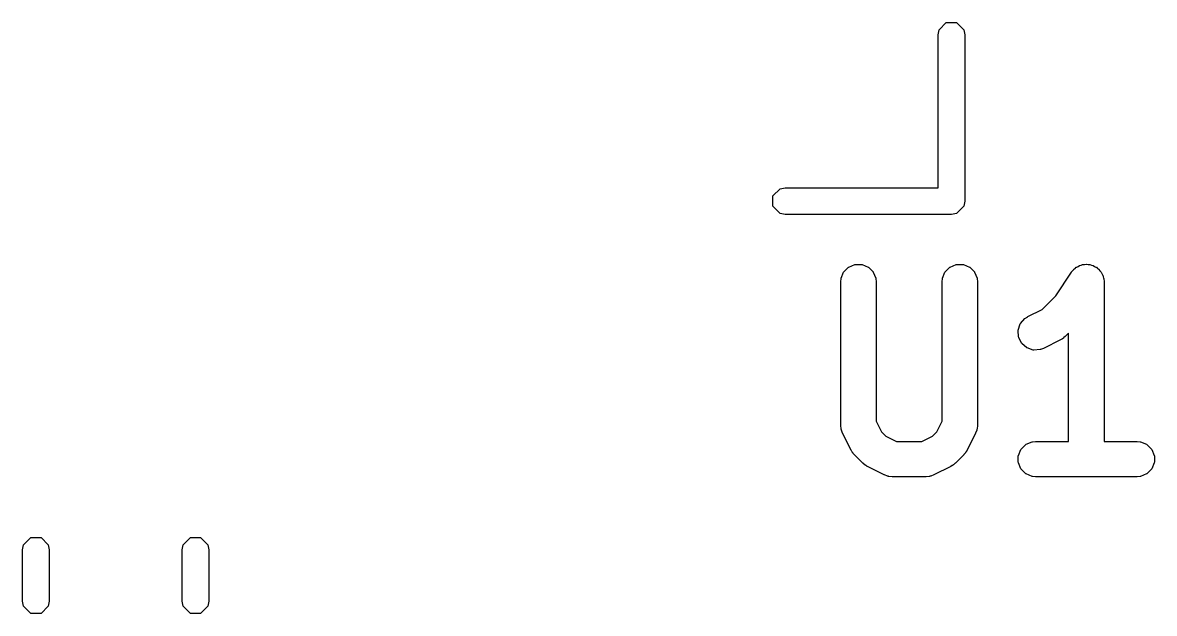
# Model space of a CAD drawing. Extents: x 125.7 to 173.8, y -124.1 to -88.3.
# Drawn here: x 152.72 to 157.83, y -102.76 to -100.09 of the extents above; entities that cross this region are included whole.
import ezdxf

# ---------------------------------------------------------------- set-up
doc = ezdxf.new("R2010")
doc.units = 0
doc.layers.add('BLACK', color=7, linetype='CONTINUOUS')

msp = doc.modelspace()

# ---------------------------------------------------------------- linework, layer by layer
at = {"layer": 'BLACK', "linetype": 'CONTINUOUS'}
for p, q in [((156.85, -100.1475), (156.854567, -100.124539)), ((156.854567, -100.124539), (156.887039, -100.092067)), ((156.887039, -100.092067), (156.932961, -100.092067)), ((156.932961, -100.092067), (156.965433, -100.124539)), ((156.965433, -100.124539), (156.97, -100.1475)), ((156.85, -100.8375), (156.85, -100.1475)), ((156.97, -100.1475), (156.97, -100.8975)), ((156.104567, -100.874539), (156.137039, -100.842067)), ((156.137039, -100.842067), (156.16, -100.8375)), ((156.16, -100.8375), (156.85, -100.8375)), ((156.104567, -100.920461), (156.104567, -100.874539)), ((156.137039, -100.952933), (156.104567, -100.920461)), ((156.965433, -100.920461), (156.932961, -100.952933)), ((156.97, -100.8975), (156.965433, -100.920461)), ((156.16, -100.9575), (156.137039, -100.952933)), ((156.91, -100.9575), (156.16, -100.9575)), ((156.932961, -100.952933), (156.91, -100.9575)), ((156.42458, -101.217091), (156.445272, -101.196399)), ((156.445272, -101.196399), (156.446895, -101.195316)), ((156.446895, -101.195316), (156.473931, -101.184117)), ((156.473931, -101.184117), (156.475844, -101.183736)), ((156.475844, -101.183736), (156.505108, -101.183736)), ((156.505108, -101.183736), (156.507021, -101.184117)), ((156.507021, -101.184117), (156.534057, -101.195316)), ((156.534057, -101.195316), (156.53568, -101.196399)), ((156.53568, -101.196399), (156.556372, -101.217091)), ((156.881723, -101.217091), (156.902415, -101.196399)), ((156.902415, -101.196399), (156.904038, -101.195316)), ((156.904038, -101.195316), (156.931074, -101.184117)), ((156.931074, -101.184117), (156.932987, -101.183736)), ((156.932987, -101.183736), (156.962251, -101.183736)), ((156.962251, -101.183736), (156.964164, -101.184117)), ((156.964164, -101.184117), (156.9912, -101.195316)), ((156.9912, -101.195316), (156.992823, -101.196399)), ((156.992823, -101.196399), (157.013515, -101.217091)), ((157.463176, -101.205163), (157.468939, -101.201302)), ((157.468939, -101.201302), (157.473844, -101.196399)), ((157.473844, -101.196399), (157.475465, -101.195316)), ((157.475465, -101.195316), (157.481794, -101.192693)), ((157.481794, -101.192693), (157.487492, -101.188879)), ((157.487492, -101.188879), (157.489293, -101.188131)), ((157.489293, -101.188131), (157.496091, -101.18677)), ((157.496091, -101.18677), (157.502502, -101.184116)), ((157.502502, -101.184116), (157.504415, -101.183736)), ((157.504415, -101.183736), (157.511268, -101.183736)), ((157.511268, -101.183736), (157.517988, -101.182392)), ((157.517988, -101.182392), (157.519939, -101.18239)), ((157.519939, -101.18239), (157.526743, -101.183736)), ((157.526743, -101.183736), (157.533679, -101.183736)), ((157.533679, -101.183736), (157.535592, -101.184116)), ((157.535592, -101.184116), (157.541924, -101.186738)), ((157.541924, -101.186738), (157.548647, -101.188069)), ((157.548647, -101.188069), (157.55045, -101.188814)), ((157.55045, -101.188814), (157.556222, -101.192662)), ((157.556222, -101.192662), (157.562628, -101.195316)), ((157.562628, -101.195316), (157.564251, -101.196399)), ((157.564251, -101.196399), (157.569098, -101.201246)), ((157.569098, -101.201246), (157.574799, -101.205047)), ((156.4105, -101.261805), (156.411941, -101.247173)), ((156.411941, -101.247173), (156.412298, -101.24575)), ((156.412298, -101.24575), (156.423497, -101.218714)), ((156.423497, -101.218714), (156.42458, -101.217091)), ((156.556372, -101.217091), (156.557455, -101.218714)), ((156.557455, -101.218714), (156.568654, -101.24575)), ((156.568654, -101.24575), (156.569011, -101.247173)), ((156.569011, -101.247173), (156.570452, -101.261805)), ((156.867643, -101.261805), (156.869084, -101.247173)), ((156.869084, -101.247173), (156.869441, -101.24575)), ((156.869441, -101.24575), (156.88064, -101.218714)), ((156.88064, -101.218714), (156.881723, -101.217091)), ((157.013515, -101.217091), (157.014598, -101.218714)), ((157.014598, -101.218714), (157.025797, -101.24575)), ((157.025797, -101.24575), (157.026154, -101.247173)), ((157.026154, -101.247173), (157.027595, -101.261805)), ((157.380686, -101.325611), (157.452483, -101.217918)), ((157.452483, -101.217918), (157.452721, -101.217591)), ((157.452721, -101.217591), (157.452755, -101.217548)), ((157.452755, -101.217548), (157.452802, -101.217585)), ((157.452802, -101.217585), (157.452904, -101.217435)), ((157.45287, -101.217407), (157.462091, -101.206149)), ((157.452904, -101.217435), (157.45287, -101.217407)), ((157.462091, -101.206149), (157.463176, -101.205163)), ((157.574799, -101.205047), (157.57618, -101.206425)), ((157.57618, -101.206425), (157.580037, -101.212185)), ((157.580037, -101.212185), (157.584943, -101.217091)), ((157.584943, -101.217091), (157.586026, -101.218714)), ((157.586026, -101.218714), (157.588648, -101.225045)), ((157.588648, -101.225045), (157.592462, -101.23074)), ((157.592462, -101.23074), (157.593211, -101.232541)), ((157.593211, -101.232541), (157.594571, -101.239344)), ((157.594571, -101.239344), (157.597225, -101.24575)), ((157.597225, -101.24575), (157.597582, -101.247173)), ((157.597582, -101.247173), (157.599007, -101.261651)), ((156.410476, -101.262295), (156.4105, -101.261805)), ((156.410476, -101.909914), (156.410476, -101.262295)), ((156.570452, -101.261805), (156.570476, -101.262295)), ((156.570476, -101.262295), (156.570476, -101.891029)), ((156.867619, -101.262295), (156.867643, -101.261805)), ((156.867619, -101.891027), (156.867619, -101.262295)), ((157.027595, -101.261805), (157.027619, -101.262295)), ((157.027619, -101.262295), (157.027619, -101.909914)), ((157.598933, -101.261658), (157.598932, -101.261688)), ((157.598932, -101.261688), (157.599009, -101.26168)), ((157.599007, -101.261651), (157.598933, -101.261658)), ((157.599009, -101.26168), (157.599015, -101.261733)), ((157.599015, -101.261733), (157.599047, -101.262295)), ((157.599047, -101.262295), (157.599047, -101.982295)), ((157.319273, -101.387023), (157.380686, -101.325611)), ((157.254698, -101.419312), (157.319273, -101.387023)), ((157.211321, -101.479904), (157.220575, -101.452143)), ((157.220575, -101.452143), (157.221541, -101.450448)), ((157.221541, -101.450448), (157.240714, -101.42834)), ((157.240714, -101.42834), (157.241828, -101.427384)), ((157.241828, -101.427384), (157.254271, -101.419552)), ((157.254271, -101.419552), (157.254698, -101.419312)), ((157.211077, -101.481839), (157.211321, -101.479904)), ((157.213151, -101.511029), (157.211077, -101.481839)), ((157.423235, -101.509339), (157.422871, -101.509669)), ((157.439047, -101.493526), (157.423235, -101.509339)), ((157.439047, -101.982295), (157.439047, -101.493526)), ((157.213666, -101.512911), (157.213151, -101.511029)), ((157.226753, -101.539086), (157.213666, -101.512911)), ((157.227949, -101.540627), (157.226753, -101.539086)), ((157.250057, -101.5598), (157.227949, -101.540627)), ((157.251752, -101.560766), (157.250057, -101.5598)), ((157.402443, -101.524325), (157.326252, -101.56242)), ((157.402871, -101.524084), (157.402443, -101.524325)), ((157.408807, -101.520346), (157.402871, -101.524084)), ((157.410247, -101.519751), (157.408807, -101.520346)), ((157.411508, -101.518994), (157.410247, -101.519751)), ((157.413317, -101.517507), (157.411508, -101.518994)), ((157.415311, -101.516254), (157.413317, -101.517507)), ((157.416429, -101.515295), (157.415311, -101.516254)), ((157.417449, -101.514117), (157.416429, -101.515295)), ((157.422871, -101.509669), (157.417449, -101.514117)), ((157.279513, -101.57002), (157.251752, -101.560766)), ((157.281448, -101.570264), (157.279513, -101.57002)), ((157.310638, -101.56819), (157.281448, -101.570264)), ((157.312071, -101.567873), (157.310638, -101.56819)), ((157.325803, -101.562618), (157.312071, -101.567873)), ((157.326252, -101.56242), (157.325803, -101.562618)), ((156.4105, -101.910404), (156.410476, -101.909914)), ((156.411941, -101.925036), (156.4105, -101.910404)), ((156.570476, -101.891029), (156.594319, -101.938715)), ((156.843775, -101.938713), (156.867619, -101.891027)), ((157.027595, -101.910404), (157.026154, -101.925036)), ((157.027619, -101.909914), (157.027595, -101.910404)), ((156.412298, -101.926459), (156.411941, -101.925036)), ((156.413018, -101.928198), (156.412298, -101.926459)), ((156.413152, -101.930077), (156.413018, -101.928198)), ((156.413469, -101.93151), (156.413152, -101.930077)), ((156.418724, -101.945242), (156.413469, -101.93151)), ((156.418922, -101.945691), (156.418724, -101.945242)), ((156.457017, -102.021881), (156.418922, -101.945691)), ((156.594319, -101.938715), (156.614055, -101.958452)), ((156.614055, -101.958452), (156.661742, -101.982295)), ((156.776353, -101.982295), (156.824035, -101.958453)), ((156.824035, -101.958453), (156.843775, -101.938713)), ((157.019172, -101.945692), (156.981077, -102.021882)), ((157.01937, -101.945243), (157.019172, -101.945692)), ((157.024625, -101.931511), (157.01937, -101.945243)), ((157.024943, -101.930077), (157.024625, -101.931511)), ((157.025075, -101.9282), (157.024943, -101.930077)), ((157.025797, -101.926461), (157.025075, -101.9282)), ((157.026154, -101.925036), (157.025797, -101.926461)), ((156.661742, -101.982295), (156.776353, -101.982295)), ((157.212297, -102.04575), (157.223496, -102.018714)), ((157.223496, -102.018714), (157.224579, -102.017091)), ((157.224579, -102.017091), (157.245271, -101.996399)), ((157.245271, -101.996399), (157.246894, -101.995316)), ((157.246894, -101.995316), (157.27393, -101.984117)), ((157.27393, -101.984117), (157.275353, -101.98376)), ((157.275353, -101.98376), (157.289985, -101.982319)), ((157.289985, -101.982319), (157.290475, -101.982295)), ((157.290475, -101.982295), (157.439047, -101.982295)), ((157.599047, -101.982295), (157.747618, -101.982295)), ((157.747618, -101.982295), (157.748108, -101.982319)), ((157.748108, -101.982319), (157.76274, -101.98376)), ((157.76274, -101.98376), (157.764163, -101.984117)), ((157.764163, -101.984117), (157.791199, -101.995316)), ((157.791199, -101.995316), (157.792822, -101.996399)), ((157.792822, -101.996399), (157.813514, -102.017091)), ((157.813514, -102.017091), (157.814597, -102.018714)), ((157.814597, -102.018714), (157.825796, -102.04575)), ((156.457257, -102.022309), (156.457017, -102.021881)), ((156.460997, -102.028252), (156.457257, -102.022309)), ((156.461591, -102.029684), (156.460997, -102.028252)), ((156.462345, -102.030943), (156.461591, -102.029684)), ((156.463835, -102.032759), (156.462345, -102.030943)), ((156.46509, -102.034752), (156.463835, -102.032759)), ((156.466045, -102.035866), (156.46509, -102.034752)), ((156.467225, -102.036889), (156.466045, -102.035866)), ((156.471672, -102.042308), (156.467225, -102.036889)), ((156.472001, -102.042671), (156.471672, -102.042308)), ((156.510096, -102.080767), (156.472001, -102.042671)), ((156.966093, -102.042671), (156.927998, -102.080767)), ((156.966422, -102.042308), (156.966093, -102.042671)), ((156.970873, -102.036883), (156.966422, -102.042308)), ((156.972047, -102.035866), (156.970873, -102.036883)), ((156.973004, -102.034751), (156.972047, -102.035866)), ((156.974256, -102.03276), (156.973004, -102.034751)), ((156.975748, -102.030944), (156.974256, -102.03276)), ((156.976504, -102.029684), (156.975748, -102.030944)), ((156.977101, -102.028241), (156.976504, -102.029684)), ((156.980836, -102.02231), (156.977101, -102.028241)), ((156.981077, -102.021882), (156.980836, -102.02231)), ((157.211916, -102.047663), (157.212297, -102.04575)), ((157.211916, -102.076927), (157.211916, -102.047663)), ((157.825796, -102.04575), (157.826177, -102.047663)), ((157.826177, -102.047663), (157.826177, -102.076927)), ((156.51046, -102.081097), (156.510096, -102.080767)), ((156.51588, -102.085545), (156.51046, -102.081097)), ((156.516904, -102.086726), (156.51588, -102.085545)), ((156.518019, -102.087682), (156.516904, -102.086726)), ((156.520008, -102.088934), (156.518019, -102.087682)), ((156.521825, -102.090425), (156.520008, -102.088934)), ((156.523084, -102.091179), (156.521825, -102.090425)), ((156.524518, -102.091773), (156.523084, -102.091179)), ((156.530462, -102.095514), (156.524518, -102.091773)), ((156.530889, -102.095754), (156.530462, -102.095514)), ((156.60708, -102.133849), (156.530889, -102.095754)), ((156.907205, -102.095754), (156.831015, -102.133849)), ((156.907633, -102.095513), (156.907205, -102.095754)), ((156.913569, -102.091775), (156.907633, -102.095513)), ((156.915009, -102.09118), (156.913569, -102.091775)), ((156.916269, -102.090424), (156.915009, -102.09118)), ((156.918079, -102.088937), (156.916269, -102.090424)), ((156.920075, -102.087682), (156.918079, -102.088937)), ((156.92119, -102.086725), (156.920075, -102.087682)), ((156.922211, -102.085546), (156.92119, -102.086725)), ((156.927634, -102.081097), (156.922211, -102.085546)), ((156.927998, -102.080767), (156.927634, -102.081097)), ((157.212297, -102.07884), (157.211916, -102.076927)), ((157.223496, -102.105876), (157.212297, -102.07884)), ((157.224579, -102.107499), (157.223496, -102.105876)), ((157.245271, -102.128191), (157.224579, -102.107499)), ((157.813514, -102.107499), (157.792822, -102.128191)), ((157.814597, -102.105876), (157.813514, -102.107499)), ((157.825796, -102.07884), (157.814597, -102.105876)), ((157.826177, -102.076927), (157.825796, -102.07884)), ((156.607529, -102.134047), (156.60708, -102.133849)), ((156.621261, -102.139302), (156.607529, -102.134047)), ((156.622695, -102.13962), (156.621261, -102.139302)), ((156.624573, -102.139752), (156.622695, -102.13962)), ((156.626311, -102.140473), (156.624573, -102.139752)), ((156.627735, -102.14083), (156.626311, -102.140473)), ((156.642367, -102.142271), (156.627735, -102.14083)), ((156.642857, -102.142295), (156.642367, -102.142271)), ((156.795238, -102.142295), (156.642857, -102.142295)), ((156.795728, -102.142271), (156.795238, -102.142295)), ((156.81036, -102.14083), (156.795728, -102.142271)), ((156.811785, -102.140473), (156.81036, -102.14083)), ((156.813522, -102.139752), (156.811785, -102.140473)), ((156.8154, -102.13962), (156.813522, -102.139752)), ((156.816834, -102.139302), (156.8154, -102.13962)), ((156.830566, -102.134047), (156.816834, -102.139302)), ((156.831015, -102.133849), (156.830566, -102.134047)), ((157.246894, -102.129274), (157.245271, -102.128191)), ((157.27393, -102.140473), (157.246894, -102.129274)), ((157.275353, -102.14083), (157.27393, -102.140473)), ((157.289985, -102.142271), (157.275353, -102.14083)), ((157.290475, -102.142295), (157.289985, -102.142271)), ((157.747618, -102.142295), (157.290475, -102.142295)), ((157.748108, -102.142271), (157.747618, -102.142295)), ((157.76274, -102.14083), (157.748108, -102.142271)), ((157.764163, -102.140473), (157.76274, -102.14083)), ((157.791199, -102.129274), (157.764163, -102.140473)), ((157.792822, -102.128191), (157.791199, -102.129274)), ((152.722067, -102.448704), (152.754539, -102.416232)), ((152.754539, -102.416232), (152.800461, -102.416232)), ((152.800461, -102.416232), (152.832933, -102.448704)), ((153.442067, -102.448704), (153.474539, -102.416232)), ((153.474539, -102.416232), (153.520461, -102.416232)), ((153.520461, -102.416232), (153.552933, -102.448704)), ((152.7175, -102.471665), (152.722067, -102.448704)), ((152.7175, -102.703335), (152.7175, -102.471665)), ((152.832933, -102.448704), (152.8375, -102.471665)), ((152.8375, -102.471665), (152.8375, -102.703335)), ((153.4375, -102.471665), (153.442067, -102.448704)), ((153.4375, -102.703335), (153.4375, -102.471665)), ((153.552933, -102.448704), (153.5575, -102.471665)), ((153.5575, -102.471665), (153.5575, -102.703335)), ((152.722067, -102.726296), (152.7175, -102.703335)), ((152.754539, -102.758768), (152.722067, -102.726296)), ((152.832933, -102.726296), (152.800461, -102.758768)), ((152.8375, -102.703335), (152.832933, -102.726296)), ((153.442067, -102.726296), (153.4375, -102.703335)), ((153.474539, -102.758768), (153.442067, -102.726296)), ((153.552933, -102.726296), (153.520461, -102.758768)), ((153.5575, -102.703335), (153.552933, -102.726296)), ((152.800461, -102.758768), (152.754539, -102.758768)), ((153.520461, -102.758768), (153.474539, -102.758768))]:
    msp.add_line(p, q, dxfattribs=at)

doc.saveas('drawing.dxf')
